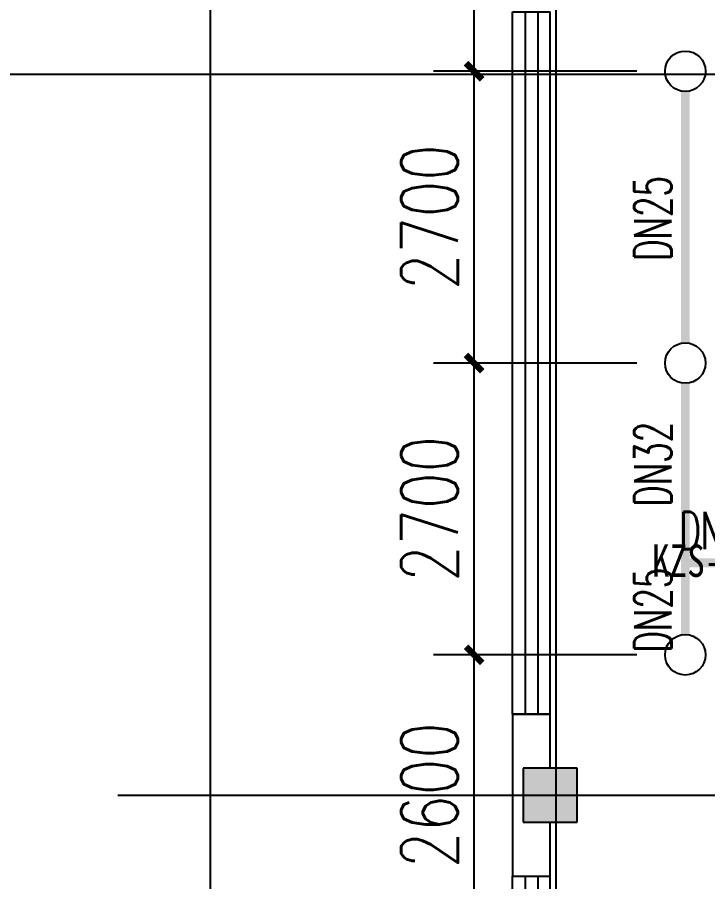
# Model space of a CAD drawing. Extents: x 0 to 2838408, y -923048 to 203859.
# Drawn here: x 2770978 to 2777370, y -645341 to -637341 of the extents above; entities that cross this region are included whole.
import ezdxf
from ezdxf.enums import TextEntityAlignment as Align

# ---------------------------------------------------------------- set-up
doc = ezdxf.new("R2010")
doc.units = 0
doc.header["$LTSCALE"] = 1000
for name, color, linetype in [('COLUMN', 9, 'Continuous'), ('DIM_喷淋', 3, 'Continuous'), ('DOTE', 8, 'Continuous'), ('EQUIP_喷头', 7, 'Continuous'), ('PIPE-喷淋', 6, 'Continuous'), ('PUB_HATCH', 8, 'Continuous'), ('TEXT_喷淋', 7, 'Continuous'), ('WALL', 9, 'Continuous'), ('WINDOW', 4, 'Continuous'), ('XREF', 8, 'Continuous'), ('抗震支吊架', 2, 'Continuous')]:
    doc.layers.add(name, color=color, linetype=linetype)
doc.styles.add('_TCH_DIM_T3', font='SIMPLEX', dxfattribs={"width": 0.75, "bigfont": 'HZTXT'})
doc.styles.add('_TWT_PIPEDN', font='SIMPLEX', dxfattribs={"width": 0.8, "height": 2.3, "bigfont": 'HZTXT'})
doc.styles.add('kzcad', font='', dxfattribs={"width": 0.8})
doc.styles.get('kzcad').set_extended_font_data('SimSun')
doc.dimstyles.new('_TWT_ARCH&&150', dxfattribs={"dimtxt": 525, "dimasz": 150, "dimexe": 375, "dimexo": 450, "dimgap": 150, "dimtad": 1, "dimdec": 0, "dimzin": 0, "dimdsep": 46, "dimtxsty": '_TCH_DIM_T3', "dimblk": 'ARCHTICK', "dimcen": 0.09, "dimclrt": 7, "dimazin": 2, "dimtfac": 1, "dimtdec": 0, "dimtix": 1, "dimtmove": 2, "dimatfit": 3, "dimfxl": 1, "dimtolj": 1, "dimtzin": 0, "dimarcsym": 0})

# ---------------------------------------------------------------- blocks, each defined once
blk = doc.blocks.new('$TCHSYS$WIN2D')
for p, q in [((-0.5, 0.5), (0.5, 0.5)), ((-0.5, 0.5), (-0.5, -0.5)), ((0.5, 0.5), (0.5, -0.5)), ((0.5, 0.1667), (-0.5, 0.1667)), ((0.5, -0.1667), (-0.5, -0.1667)), ((-0.5, -0.5), (0.5, -0.5))]:
    blk.add_line(p, q)
blk = doc.blocks.new('4F1')
at = {"layer": 'PUB_HATCH'}
blk.add_hatch(color=256, dxfattribs=at).paths.add_polyline_path([(2440116.7, -644291.3), (2439616.7, -644291.3), (2439616.7, -644791.3), (2440116.7, -644791.3)])
at = {"layer": 'COLUMN'}
for p, q in [((2440116.7, -644291.3), (2439616.7, -644291.3)), ((2439616.7, -644291.3), (2439616.7, -644791.3)), ((2440116.7, -644791.3), (2440116.7, -644291.3)), ((2439616.7, -644791.3), (2440116.7, -644791.3))]:
    blk.add_line(p, q, dxfattribs=at)
at = {"layer": 'Defpoints', "color": 250}
blk.add_lwpolyline([(2326685.8, -710986.4), (2468623.3, -710986.4), (2468623.3, -637869.7), (2326685.8, -637869.7)], close=True, dxfattribs=at)
at = {"layer": 'DOTE'}
for p, q in [((2436716.7, -606941.3), (2436716.7, -690141.3)), ((2439916.7, -606941.3), (2439916.7, -690141.3)), ((2435862.3, -644541.3), (2453916.7, -644541.3))]:
    blk.add_line(p, q, dxfattribs=at)
at = {"layer": 'WALL'}
for p, q in [((2439866.7, -643791.3), (2439516.7, -643791.3)), ((2439516.7, -643791.3), (2439516.7, -644541.3)), ((2439866.7, -644291.3), (2439866.7, -643791.3)), ((2439516.7, -644541.3), (2439516.7, -645291.3)), ((2439866.7, -645291.3), (2439866.7, -644791.3)), ((2439516.7, -645291.3), (2439866.7, -645291.3))]:
    blk.add_line(p, q, dxfattribs=at)
at = {"layer": 'WINDOW', "xscale": -6500, "yscale": -350, "zscale": -6500, "rotation": 270.0000000003765}
for p in [(2439691.7, -640541.3), (2439691.7, -648541.3)]:
    blk.add_blockref('$TCHSYS$WIN2D', p, dxfattribs=at)
blk = doc.blocks.new('_ArchTick')
at = {"color": 0, "linetype": 'ByBlock', "const_width": 0.4}
blk.add_lwpolyline([(-0.5, -0.5), (0.5, 0.5)], dxfattribs=at)
blk = doc.blocks.new('*D3211')
at = {"layer": 'Defpoints', "color": 0, "linetype": 'ByBlock', "transparency": 16777216}
for p in [(2775207.4, -643241.3), (2777162.5, -643241.3), (2777162.5, -645841.3)]:
    blk.add_point(p, dxfattribs=at)
at = {"layer": 'DIM_喷淋', "color": 0, "linetype": 'ByBlock', "lineweight": -2, "transparency": 16777216}
for p, q in [((2776712.5, -643241.3), (2774832.4, -643241.3)), ((2775207.4, -645841.3), (2775207.4, -643241.3)), ((2776712.5, -645841.3), (2774832.4, -645841.3))]:
    blk.add_line(p, q, dxfattribs=at)
at = {"layer": 'DIM_喷淋', "color": 0, "linetype": 'ByBlock', "lineweight": -2, "transparency": 16777216, "xscale": 150, "yscale": 150, "zscale": 150}
for p, rotation in [((2775207.4, -643241.3), 90), ((2775207.4, -645841.3), 270)]:
    blk.add_blockref('_ArchTick', p, dxfattribs=dict(at, rotation=rotation))
at = {"layer": 'DIM_喷淋', "color": 7, "linetype": 'ByBlock', "transparency": 16777216, "insert": (2774794.9, -644541.3), "char_height": 525, "attachment_point": 5, "rotation": 90, "style": '_TCH_DIM_T3'}
blk.add_mtext('\\A1;2600', dxfattribs=at)
blk = doc.blocks.new('*D3212')
at = {"layer": 'Defpoints', "color": 0, "linetype": 'ByBlock', "transparency": 16777216}
for p in [(2775207.4, -640541.3), (2777162.5, -640541.3), (2777162.5, -643241.3)]:
    blk.add_point(p, dxfattribs=at)
at = {"layer": 'DIM_喷淋', "color": 0, "linetype": 'ByBlock', "lineweight": -2, "transparency": 16777216}
for p, q in [((2776712.5, -640541.3), (2774832.4, -640541.3)), ((2775207.4, -643241.3), (2775207.4, -640541.3)), ((2776712.5, -643241.3), (2774832.4, -643241.3))]:
    blk.add_line(p, q, dxfattribs=at)
at = {"layer": 'DIM_喷淋', "color": 0, "linetype": 'ByBlock', "lineweight": -2, "transparency": 16777216, "xscale": 150, "yscale": 150, "zscale": 150}
for p, rotation in [((2775207.4, -640541.3), 90), ((2775207.4, -643241.3), 270)]:
    blk.add_blockref('_ArchTick', p, dxfattribs=dict(at, rotation=rotation))
at = {"layer": 'DIM_喷淋', "color": 7, "linetype": 'ByBlock', "transparency": 16777216, "insert": (2774794.9, -641891.3), "char_height": 525, "attachment_point": 5, "rotation": 90, "style": '_TCH_DIM_T3'}
blk.add_mtext('\\A1;2700', dxfattribs=at)
blk = doc.blocks.new('*D3213')
at = {"layer": 'Defpoints', "color": 0, "linetype": 'ByBlock', "transparency": 16777216}
for p in [(2775207.4, -637841.3), (2777162.5, -637841.3), (2777162.5, -640541.3)]:
    blk.add_point(p, dxfattribs=at)
at = {"layer": 'DIM_喷淋', "color": 0, "linetype": 'ByBlock', "lineweight": -2, "transparency": 16777216}
for p, q in [((2776712.5, -637841.3), (2774832.4, -637841.3)), ((2775207.4, -640541.3), (2775207.4, -637841.3)), ((2776712.5, -640541.3), (2774832.4, -640541.3))]:
    blk.add_line(p, q, dxfattribs=at)
at = {"layer": 'DIM_喷淋', "color": 0, "linetype": 'ByBlock', "lineweight": -2, "transparency": 16777216, "xscale": 150, "yscale": 150, "zscale": 150}
for p, rotation in [((2775207.4, -637841.3), 90), ((2775207.4, -640541.3), 270)]:
    blk.add_blockref('_ArchTick', p, dxfattribs=dict(at, rotation=rotation))
at = {"layer": 'DIM_喷淋', "color": 7, "linetype": 'ByBlock', "transparency": 16777216, "insert": (2774794.9, -639191.3), "char_height": 525, "attachment_point": 5, "rotation": 90, "style": '_TCH_DIM_T3'}
blk.add_mtext('\\A1;2700', dxfattribs=at)
blk = doc.blocks.new('*D3214')
at = {"layer": 'Defpoints', "color": 0, "linetype": 'ByBlock', "transparency": 16777216}
for p in [(2775207.4, -635241.3), (2777162.5, -635241.3), (2777162.5, -637841.3)]:
    blk.add_point(p, dxfattribs=at)
at = {"layer": 'DIM_喷淋', "color": 0, "linetype": 'ByBlock', "lineweight": -2, "transparency": 16777216}
for p, q in [((2776712.5, -635241.3), (2774832.4, -635241.3)), ((2775207.4, -637841.3), (2775207.4, -635241.3)), ((2776712.5, -637841.3), (2774832.4, -637841.3))]:
    blk.add_line(p, q, dxfattribs=at)
at = {"layer": 'DIM_喷淋', "color": 0, "linetype": 'ByBlock', "lineweight": -2, "transparency": 16777216, "xscale": 150, "yscale": 150, "zscale": 150}
for p, rotation in [((2775207.4, -635241.3), 90), ((2775207.4, -637841.3), 270)]:
    blk.add_blockref('_ArchTick', p, dxfattribs=dict(at, rotation=rotation))
at = {"layer": 'DIM_喷淋', "color": 7, "linetype": 'ByBlock', "transparency": 16777216, "insert": (2774794.9, -636541.3), "char_height": 525, "attachment_point": 5, "rotation": 90, "style": '_TCH_DIM_T3'}
blk.add_mtext('\\A1;2600', dxfattribs=at)
blk = doc.blocks.new('$TwtSys$00000125')
blk.add_circle((0, 0, 0), 1)

msp = doc.modelspace()

# ---------------------------------------------------------------- linework, layer by layer
at = {"layer": 'PIPE-喷淋', "linetype": 'ByBlock', "ltscale": 1.5, "const_width": 82.5}
for points in [[(2777162.5, -640353.8), (2777162.5, -638028.8)], [(2777162.5, -642391.3), (2777162.5, -640728.8)], [(2777162.5, -643053.8), (2777162.5, -642391.3)], [(2777162.5, -642391.3), (2777862.5, -642391.3)]]:
    msp.add_lwpolyline(points, dxfattribs=at)

# ---------------------------------------------------------------- block references
at = {"layer": 'EQUIP_喷头', "linetype": 'ByBlock', "xscale": 187.5, "yscale": 187.5, "zscale": 187.5}
for p in [(2777162.5, -637841.3), (2777162.5, -640541.3), (2777162.5, -643241.3)]:
    msp.add_blockref('$TwtSys$00000125', p, dxfattribs=at)
at = {"layer": 'XREF'}
msp.add_blockref('4F1', (336045.8, 0), dxfattribs=at)

# ---------------------------------------------------------------- texts
at = {"layer": 'TEXT_喷淋', "color": 251, "linetype": 'ByBlock', "style": '_TWT_PIPEDN', "width": 0.64}
for s, p in [('DN25', (2777035, -639596.1)), ('DN32', (2777035, -641871.1)), ('DN25', (2777035, -643221.1))]:
    msp.add_text(s, height=345, rotation=90, dxfattribs=at).set_placement(p)
msp.add_text('DN40', height=345, dxfattribs=at).set_placement((2777107.7, -642263.8))
at = {"layer": '抗震支吊架', "color": 4, "style": 'kzcad', "width": 0.8}
msp.add_text('KZS-DN150-TL', height=300, rotation=359.88539, dxfattribs=at).set_placement((2777832.6, -642521.3), align=Align.CENTER)

# ---------------------------------------------------------------- dimensions: what is measured, and where the dimension line sits
at = {"layer": 'DIM_喷淋', "linetype": 'ByBlock'}
for p1, p2, picture, middle in [((2777162.5, -637841.3), (2777162.5, -635241.3), '*D3214', (2774794.9, -636541.3)), ((2777162.5, -640541.3), (2777162.5, -637841.3), '*D3213', (2774794.9, -639191.3)), ((2777162.5, -643241.3), (2777162.5, -640541.3), '*D3212', (2774794.9, -641891.3)), ((2777162.5, -645841.3), (2777162.5, -643241.3), '*D3211', (2774794.9, -644541.3))]:
    dim = msp.add_aligned_dim(p1=p1, p2=p2, distance=1955.2, dimstyle='_TWT_ARCH&&150', dxfattribs=at)
    dim.commit()
    dim.dimension.update_dxf_attribs({"geometry": picture, "text_midpoint": middle})

doc.saveas('drawing.dxf')
